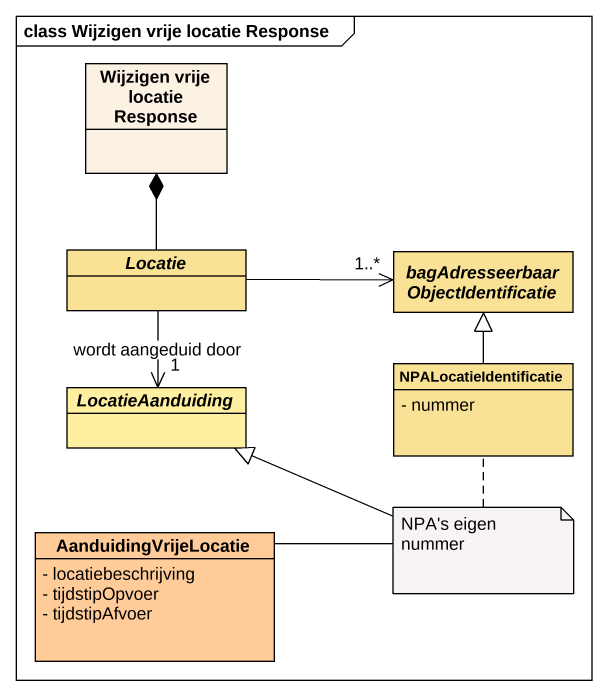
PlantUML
@startuml
mainframe class Wijzigen vrije locatie Response
hide circle
hide empty members
skinparam classAttributeIconSize 0
class "Wijzigen vrije locatie Response" as Wijzigen_vrije_locatie
abstract class Locatie #F9E295
abstract class "bagAdresseerbaarObjectIdentificatie" as bagAdresseerbaarObjectIdenti #F9E295
abstract class LocatieAanduiding #FFF0A1
class NPALocatieIdentificatie #F9E295 {
  - nummer
}
class AanduidingVrijeLocatie #FFCC99 {
  - locatiebeschrijving
  - tijdstipOpvoer
  - tijdstipAfvoer
}
Locatie -up-* Wijzigen_vrije_locatie
Locatie -right-> "1..*" bagAdresseerbaarObjectIdenti
Locatie --> "1" LocatieAanduiding : wordt aangeduid door
NPALocatieIdentificatie -up-|> bagAdresseerbaarObjectIdenti
AanduidingVrijeLocatie -up-|> LocatieAanduiding
note bottom of NPALocatieIdentificatie : NPA's eigen nummer
@enduml
